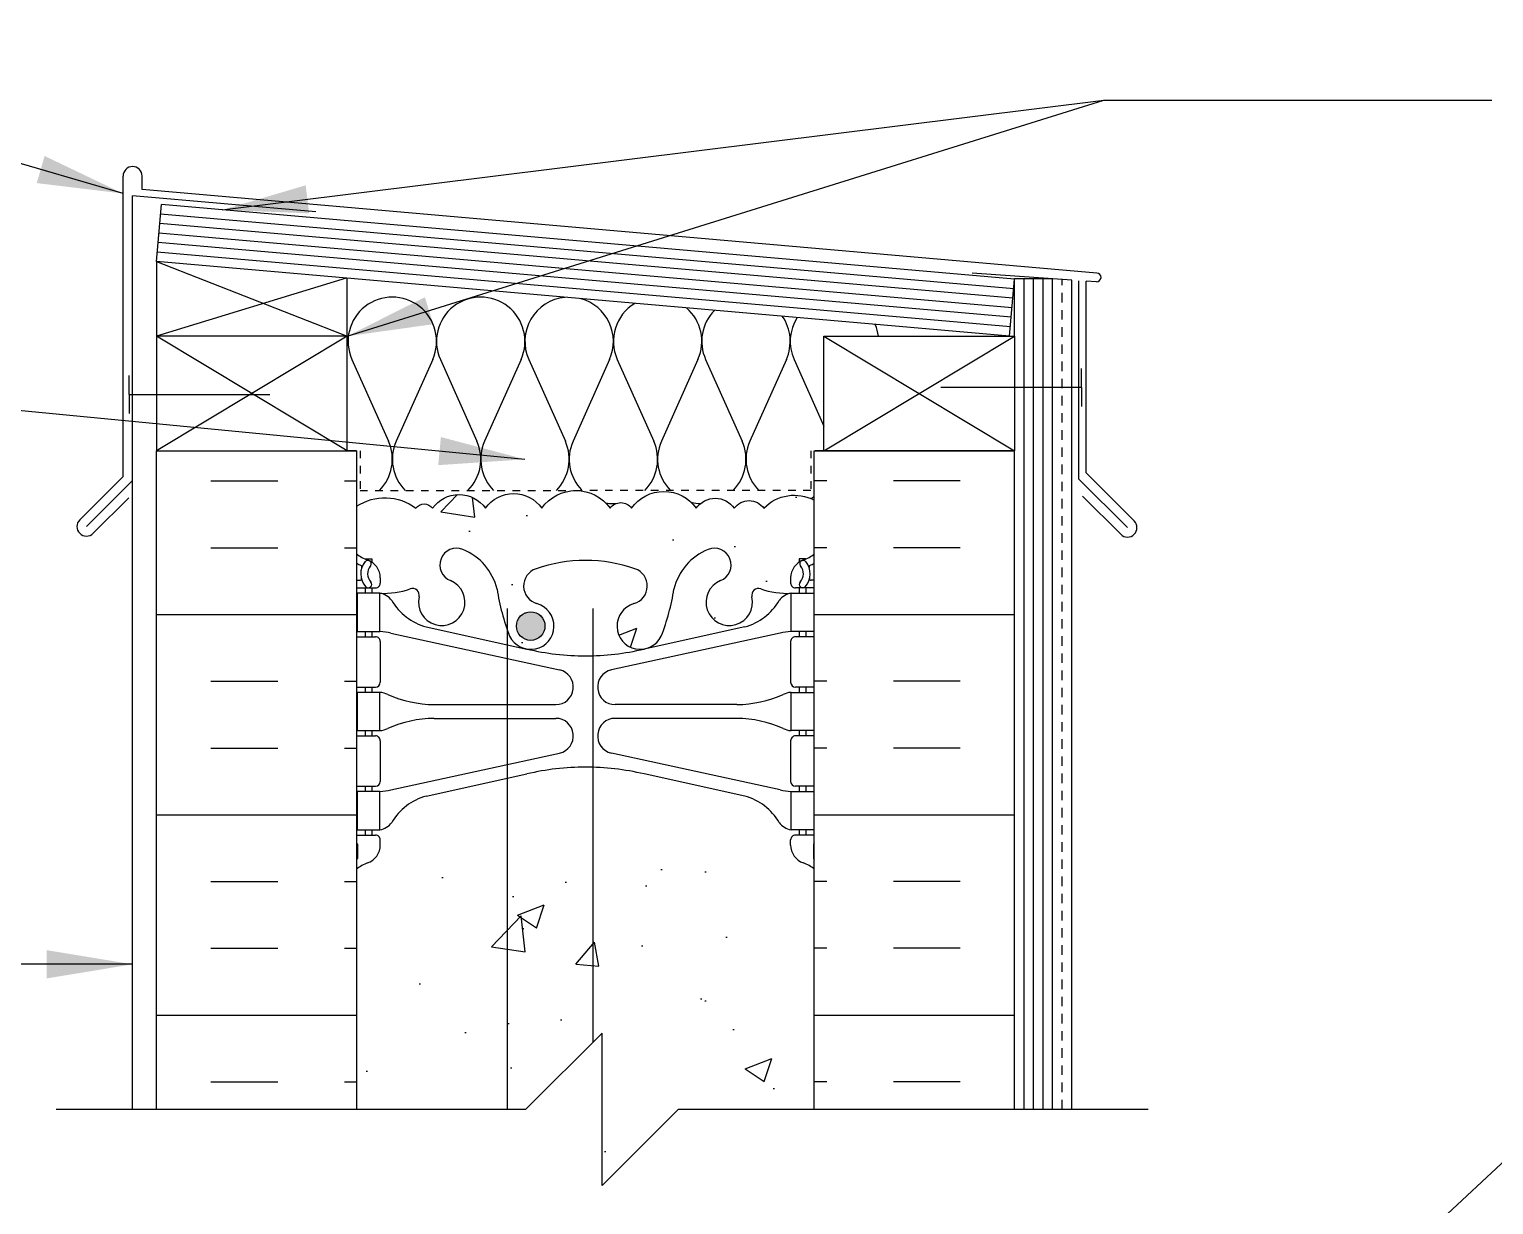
# Model space of a CAD drawing. Header units: inches. Extents: x 99.9 to 155, y 149 to 223.8.
# Drawn here: x 116.18 to 135.38, y 208.07 to 223.48 of the extents above; entities that cross this region are included whole.
import ezdxf

# ---------------------------------------------------------------- set-up
doc = ezdxf.new("R2010")
doc.units = ezdxf.units.IN
doc.header["$LTSCALE"] = 0.5
doc.header["$MEASUREMENT"] = 0
doc.linetypes.add('DASHED2', pattern=[0.375, 0.25, -0.125])
for name, color, linetype in [('HATCH', 12, 'Continuous'), ('line25', 2, 'Continuous'), ('LINE3', 3, 'Continuous'), ('LINE50', 5, 'Continuous'), ('LINE9', 9, 'Continuous'), ('TEXT', 4, 'Continuous'), ('Web_Edge', 9, 'Continuous')]:
    doc.layers.add(name, color=color, linetype=linetype)
doc.styles.add('DIM', font='romans.shx', dxfattribs={"width": 0.7})
doc.dimstyles.new('ext_12', dxfattribs={"dimscale": 12, "dimtxt": 0.075, "dimasz": 0.09375, "dimexe": 0.09375, "dimexo": 0.0625, "dimgap": 0.0625, "dimtad": 1, "dimdec": 1, "dimzin": 2, "dimdsep": 46, "dimlunit": 4, "dimtxsty": 'DIM', "dimcen": 0.09, "dimdle": 0.09375, "dimclrt": 4, "dimadec": 0, "dimazin": 0, "dimtfac": 1, "dimtdec": 1, "dimtmove": 2, "dimatfit": 3, "dimfxl": 1, "dimfrac": 2, "dimtolj": 1, "dimtzin": 0, "dimarcsym": 0})

msp = doc.modelspace()

# ---------------------------------------------------------------- hatches: boundary and pattern name
at = {"layer": 'HATCH'}
h = msp.add_hatch(dxfattribs=at)
h.set_pattern_fill('INSUL', color=256, scale=7, style=0)
h.set_pattern_definition([(0, (-2805.689858539806, -196.3170018193995), (0, 2.625), []), (0, (-2805.689858539806, -195.4420018193995), (0, 2.625), [0.875, -0.875]), (0, (-2805.689858539806, -194.5670018193995), (0, 2.625), [0.875, -0.875])])
h.paths.add_polyline_path([(117.8467231716788, 209.3245635818072), (120.4717231716788, 209.3245635818072), (120.4717231716788, 217.9566149203023), (117.8467231716788, 217.9566149203023)])
h = msp.add_hatch(dxfattribs=at)
h.set_pattern_fill('INSUL', color=256, scale=7, style=0)
h.set_pattern_definition([(180, (3052.633304883163, -196.3170018193995), (0, 2.625), []), (180, (3052.633304883163, -195.4420018193995), (0, 2.625), [0.875, -0.875]), (180, (3052.633304883163, -194.5670018193995), (0, 2.625), [0.875, -0.875])])
h.paths.add_polyline_path([(126.4717231716788, 209.3245635818072), (129.0967231716788, 209.3245635818072), (129.0967231716788, 217.9566149203023), (126.4717231716788, 217.9566149203023)])
h = msp.add_hatch(dxfattribs=at)
h.set_pattern_fill('AR-CONC', color=256, scale=0.5)
h.set_pattern_definition([(49.99999999999999, (0, 0), (3.586300913003767, -0.3137606749129755), [0.375, -4.125]), (355, (0, 0), (-0.693756668065, 3.760960668500059), [0.3, -3.3]), (100.45144446, (0.298858405, -0.02614672), (2.89254423363556, 3.447199954843147), [0.3187009599999999, -3.505710559999999]), (46.18420000000001, (0, 1), (5.336206653357862, -0.8275964039653827), [0.5625, -6.1875]), (96.63563549, (0.444683725, 0.931033465), (4.673309728371142, 4.870593003872752), [0.47805171, -5.258568799999999]), (351.1841639899999, (0, 1), (4.673309725273866, 4.870593001349951), [0.45, -4.950000005]), (21, (0.5, 0.75), (2.984535260592308, -2.013094453326694), [0.375, -4.125]), (326.0000000000001, (0.5, 0.75), (1.216576659607909, 3.625750225234265), [0.3, -3.3]), (71.45144474, (0.74871127, 0.58224213), (4.201111883649856, 1.612655764031769), [0.31870095, -3.50571056]), (37.50000000000001, (0, 0), (0.06079927658645334, 1.664469269156557), [0, -3.26, 0, -3.35, 0, -3.3125]), (7.499999999999999, (0, 0), (1.315347687210743, 1.972058559411801), [0, -1.91, 0, -3.185, 0, -1.2625]), (327.5, (-1.115, 0), (2.669112180862045, -0.1127743586718988), [0, -1.25, 0, -3.9, 0, -5.175]), (317.5, (-1.615, 0), (2.915930846711931, 0.5005249116615886), [0, -1.625, 0, -2.59, 0, -3.675])])
h.paths.add_polyline_path([(126.4717231716788, 217.3078818037559, 0.3367490559625291), (125.8097962481821, 217.2024651329437, 0.5205670500000011), (125.4228544133992, 217.2024651329437, 0.5205670499999991), (124.9230546457693, 217.2024651329437, 0.5205670499999999), (124.0766194798298, 217.2024651329437, 0.5205670499999999), (123.7944744245166, 217.2024651329437, 0.5205670499999999), (122.899671445531, 217.2024651329437, 0.5205670499999998), (122.1601241780908, 217.2024651329437, 0.5205670500000003), (121.4671781309848, 217.2024651329437, 0.5205670500000074), (121.24669530796, 217.2024651329437, 0.3215846627122739), (120.4717231716788, 217.2278818037559), (120.4717231716788, 216.6034937247424, 0.06439757034050582), (120.5817267917926, 216.5375341994788), (120.6717267917932, 216.5375341994856), (120.6717267917959, 216.4958081395615, -0.2490694201798123), (120.7817267918119, 216.288684987792), (120.7817267918156, 216.221184987782, -0.4142135623889474), (120.7192267918156, 216.1586849877786), (120.6717267918177, 216.1586849877786), (120.6717267918223, 216.0886849877786), (120.7767267918072, 216.0886849877786, 0.1004604156420939), (121.1704252618743, 216.145847743626, -0.6014354320959701), (121.2899287320994, 216.0409644012025, 2.182094824738499), (121.7000088859644, 216.2538738326515, -1), (121.8634374573933, 216.6623969067132, -0.2443795113559606), (122.3118453302001, 216.1416400022621, 0.05315652255484234), (122.4776847844172, 215.5275583703475, 1.553131786923125), (122.835914883742, 215.9518630619939, -0.7355925422348512), (122.8231300133071, 216.4099096391339, -0.08275514747013551), (123.4717231716788, 216.5179987229136, -0.08275514747013579), (124.1203163300505, 216.4099096391339, -0.73559254223054), (124.1075314596154, 215.9518630619947, 1.553131786917844), (124.4657615589405, 215.5275583703475, 0.05315652255484171), (124.6316010131575, 216.1416400022621, -0.2443795113559912), (125.0800088859645, 216.6623969067132, -1), (125.2434374573933, 216.2538738326516, 2.182094824737346), (125.6535176112585, 216.0409644012025, -0.6014354320961092), (125.7730210814837, 216.1458477436259, 0.1004604156419919), (126.1667195515504, 216.0886849877786), (126.2717195515354, 216.0886849877786), (126.2717195515399, 216.1586849877786), (126.2242195515421, 216.1586849877786, -0.4142135623889495), (126.1617195515421, 216.221184987782), (126.1617195515457, 216.288684987792, -0.2490694201798241), (126.2717195515618, 216.4958081395615), (126.2717195515645, 216.5375341994856), (126.361719551565, 216.5375341994788, 0.06439757034050574), (126.4717231716788, 216.6034937247424)])
h.paths.add_polyline_path([(126.3283862182095, 212.5529827273844, -0.3178372451770416), (126.1617195515462, 212.7886849877653), (126.1617195515425, 212.8561849877754, -0.4142135623888824), (126.2242195515425, 212.9186849877787), (126.271719551328, 212.9186849877787), (126.2717195513326, 212.9886849877788), (126.1667195515509, 212.9886849877788, -0.1889729320646726), (126.0108504758625, 213.0835294761681, 0.1963228336439114), (125.5617195515019, 213.4297891962964), (124.2398639826706, 213.7202847625512, 0.05779469062711347), (123.4717231716784, 213.809371252644, 0.05779469062704933), (122.703582360687, 213.7202847625512), (121.3817267918558, 213.4297891962964, 0.1963228336438579), (120.9325958674953, 213.0835294761683, -0.1889729320648318), (120.7767267918067, 212.9886849877788), (120.6717267920251, 212.9886849877788), (120.6717267920296, 212.9186849877787), (120.7192267918151, 212.9186849877787, -0.4142135623888824), (120.7817267918151, 212.8561849877754), (120.7817267918115, 212.7886849877653, -0.3178372451770264), (120.6150601251481, 212.5529827273844, 0.08241458984435795), (120.4717231716788, 212.4738762508153), (120.4717231716788, 209.3245635818072), (122.6904731716788, 209.3245635818072), (123.6904731716788, 210.3245635818072), (123.6904731716788, 208.3245635818072), (124.6904731716788, 209.3245635818072), (126.4717231716788, 209.3245635818072), (126.4717231716788, 212.4738762508153, 0.08241458984435121)])
h.paths.add_polyline_path([(126.4717231716788, 206.8245635818072), (124.6904731716788, 206.8245635818072), (123.6904731716788, 205.8245635818072), (123.6904731716788, 207.8245635818072), (122.6904731716788, 206.8245635818072), (120.4717231716788, 206.8245635818072), (120.4717231716788, 204.0431995743041, 0.08241458984434319), (120.6150601251481, 203.964093097735, -0.3178372451770587), (120.7817267918115, 203.7283908373541), (120.7817267918151, 203.660890837344, -0.4142135623888782), (120.7192267918151, 203.5983908373406), (120.6717267920296, 203.5983908373406), (120.6717267920251, 203.5283908373406), (120.7767267918068, 203.5283908373406, -0.1889729320642452), (120.932595867495, 203.4335463489516, 0.1963228336441006), (121.3817267918559, 203.087286628823), (122.703582360687, 202.7967910625682, 0.05779469062711361), (123.4717231716793, 202.7077045724754, 0.05779469062704541), (124.2398639826706, 202.7967910625682), (125.5617195515018, 203.087286628823, 0.1963228336438587), (126.0108504758623, 203.433546348951, -0.188972932064952), (126.1667195515509, 203.5283908373406), (126.2717195513326, 203.5283908373406), (126.271719551328, 203.5983908373406), (126.2242195515425, 203.5983908373406, -0.4142135623888782), (126.1617195515425, 203.660890837344), (126.1617195515462, 203.7283908373541, -0.3178372451770434), (126.3283862182095, 203.9640930977349, 0.08241458984435017), (126.4717231716788, 204.0431995743041)])
at = {"layer": 'LINE3'}
h = msp.add_hatch(color=256, dxfattribs=at)
h.paths.add_polyline_path([(122.9376002024128, 215.6925122433121, 0.8313954898624936), (122.56890353079, 215.6925122433122)])
h.paths.add_polyline_path([(122.9407518666014, 215.6582786182694, 0.04593457776007547), (122.9376002024128, 215.6925122433122), (122.56890353079, 215.6925122433122, 0.04593457776007547), (122.5657518666014, 215.6582786182694, 1)])

# ---------------------------------------------------------------- linework, layer by layer
at = {"layer": 'HATCH'}
for p, q in [((117.4092231716788, 217.6191568145919), (117.4092231716787, 221.5558987231885)), ((117.6592231716787, 221.3802066068022), (117.6592231716787, 221.5558987231885)), ((130.1779474896215, 220.2849601471762), (117.6592231716787, 221.3802066068022)), ((117.5342231716788, 217.5673801192953), (117.5342231716787, 221.2970345799733)), ((119.9384139898098, 221.0866951384338), (117.5342231716787, 221.2970345799733)), ((129.0854569079893, 220.0792366066098), (117.9011955108961, 221.0577326887658)), ((129.0636679723026, 219.8301879320868), (117.8794065752092, 220.8086840142429)), ((129.0745624401459, 219.9547122693483), (117.8903010430527, 220.9332083515044)), ((129.0527735044591, 219.7056635948253), (117.8685121073657, 220.6841596769814)), ((117.8467231716788, 220.4351110024584), (120.3467231716788, 219.4566149203023)), ((129.0418790366157, 219.5811392575638), (117.8576176395223, 220.55963533972)), ((120.336198553549, 220.2173101284179), (117.8467231716788, 219.4566149203023)), ((129.8467231716789, 220.1905118677986), (128.5397945459437, 220.2819901906804)), ((129.2217231716771, 209.3245635818072), (129.2217231716771, 220.2080105898176)), ((129.3467231716789, 209.3245635818072), (129.3467231716789, 220.2080105898176)), ((129.4717231716789, 209.3245635818072), (129.4717231716789, 220.2080105898176)), ((129.8467231716789, 209.3245635818072), (129.8467231716789, 220.1905118677985)), ((129.9404731716789, 217.5855678130257), (129.9404731716789, 220.1831706922622)), ((130.0342231716789, 217.6685945083224), (130.0342231716789, 220.1795001044941)), ((130.1712811515762, 220.1714507709814), (130.0342231716789, 220.1795001044941)), ((120.3467231716788, 217.9566149203023), (117.8467231716788, 219.4566149203023)), ((120.3467231716788, 219.4566149203023), (117.8467231716788, 217.9566149203023)), ((126.5967231716771, 217.9566149203023), (129.0967231716771, 219.4566149203023)), ((126.5967231716771, 219.4566149203023), (129.0967231716771, 217.9566149203023)), ((120.4097092172836, 219.1530953816233), (120.8890910185877, 218.0798853186265)), ((121.4686426749329, 219.1534256845813), (120.9897691600641, 218.0795550156685)), ((121.5688573236795, 219.1530953816233), (122.0482391249836, 218.0798853186265)), ((122.6277907813288, 219.1534256845813), (122.14891726646, 218.0795550156685)), ((122.7282371764402, 219.1530953816233), (123.2076189777444, 218.0798853186265)), ((123.7871706340895, 219.1534256845813), (123.3082971192208, 218.0795550156685)), ((123.8873852828361, 219.1530953816233), (124.3667670841403, 218.0798853186265)), ((124.9463187404854, 219.1534256845813), (124.4674452256166, 218.0795550156685)), ((125.046533389232, 219.1530953816232), (125.5259151905362, 218.0798853186264)), ((126.1054668468813, 219.1534256845812), (125.6265933320125, 218.0795550156685)), ((126.2061449883577, 219.1530953816232), (126.5967231716771, 218.2786933171621)), ((117.4092231716788, 217.6191568145919), (116.8405139327377, 217.0504475756508)), ((117.5342231716788, 217.5673801192953), (116.928902280386, 216.9620592280025)), ((129.9404731716789, 217.5855678130257), (130.5770440629717, 216.948996921733)), ((130.0342231716789, 217.6685945083224), (130.66543241062, 217.0373852693812)), ((117.4842764570528, 217.3406567093727), (117.0172906280342, 216.8736708803542)), ((129.9900289978547, 217.3592352915533), (130.4886557153234, 216.8606085740846))]:
    msp.add_line(p, q, dxfattribs=at)
at = {"layer": 'HATCH', "color": 6, "linetype": 'DASHED2', "ltscale": 0.5}
for points in [[(119.159223171678, 217.9566149203023), (120.5157475654704, 217.9566149203023), (120.5157475654704, 217.4356910587361), (123.4717231716772, 217.4356910587361)], [(127.7842231716763, 217.9566149203023), (126.4276987778839, 217.9566149203023), (126.4276987778839, 217.4356910587361), (123.4717231716772, 217.4356910587361)]]:
    msp.add_lwpolyline(points, dxfattribs=at)
at = {"layer": 'HATCH'}
msp.add_lwpolyline([(120.4717231716788, 217.2278818037559, -0.3215846627122748), (121.24669530796, 217.2024651329437, -0.52056705), (121.4671781309848, 217.2024651329437, -0.52056705), (122.1601241780908, 217.2024651329437, -0.52056705), (122.899671445531, 217.2024651329437, -0.52056705), (123.7944744245166, 217.2024651329437, -0.52056705), (124.0766194798298, 217.2024651329437, -0.52056705), (124.9230546457693, 217.2024651329437, -0.52056705), (125.4228544133992, 217.2024651329437, -0.52056705), (125.8097962481821, 217.2024651329437, -0.3367490559625291), (126.4717231716788, 217.3078818037559)], format="xyb", dxfattribs=at)
for centre, radius, start, end in [((117.5342231716787, 221.5558987231885), 0.1249999999999716, 0, 180), ((130.1746143205989, 220.2282054590788), 0.05682922419635365, 266.6389137419629, 86.63891374196287), ((120.9391022379785, 219.3895648190696), 0.579805799562834, 335.9663685633582, 204.0693748815328), ((122.0982503443744, 219.3895648190696), 0.579805799562834, 335.9663685633582, 204.0693748815328), ((123.2576301971352, 219.3895648190696), 0.579805799562834, 95.5653871902754, 204.0693748815328), ((123.2576301971352, 219.3895648190696), 0.579805799562834, 335.9663685633582, 74.43461280972654), ((124.4167783035311, 219.3895648190696), 0.579805799562834, 121.0207099667067, 204.0693748815328), ((124.4167783035311, 219.3895648190696), 0.579805799562834, 335.9663685633582, 48.97929003329673), ((125.575926409927, 219.3895648190695), 0.579805799562834, 135.6124440447426, 204.0693748815328), ((125.575926409927, 219.3895648190695), 0.579805799562834, 335.9663685633582, 34.38755595525605), ((126.7355380090526, 219.3895648190695), 0.579805799562834, 147.5966829257698, 204.0693748815328), ((126.7355380090526, 219.3895648190695), 0.579805799562834, 6.640675793856475, 22.40331707423137), ((120.3596979978928, 217.8434158811802), 0.579805799562834, 315.3149440440321, 24.06937488153285), ((121.5193095970184, 217.8434158811802), 0.579805799562834, 155.9663685633581, 224.6850559559678), ((121.5188461042887, 217.8434158811802), 0.579805799562834, 315.3149440440321, 24.06937488153285), ((122.6784577034143, 217.8434158811802), 0.579805799562834, 155.9663685633581, 224.6850559559632), ((122.6782259570494, 217.8434158811802), 0.579805799562834, 315.3149440440367, 24.06937488153285), ((123.8378375561751, 217.8434158811802), 0.579805799562834, 155.9663685633581, 224.6850559559632), ((123.8373740634453, 217.8434158811802), 0.579805799562834, 315.3149440440367, 24.06937488153285), ((124.996985662571, 217.8434158811802), 0.579805799562834, 155.9663685633581, 224.6850559559632), ((124.9965221698412, 217.8434158811802), 0.579805799562834, 315.3149440440413, 24.06937488153285), ((126.1561337689669, 217.8434158811802), 0.579805799562834, 155.9663685633581, 224.6850559559586), ((126.1561337689669, 217.8434158811802), 0.579805799562834, 297.6798169019324, 302.9769713383408), ((121.5188461042887, 217.8434158811802), 0.579805799562834, 270, 270.0458207610779), ((121.5193095970184, 217.8434158811802), 0.579805799562834, 269.9770990752625, 270), ((123.8378375561751, 217.8434158811802), 0.579805799562834, 259.8878099778217, 270), ((123.8373740634453, 217.8434158811802), 0.579805799562834, 270, 273.6964939329314), ((124.996985662571, 217.8434158811802), 0.579805799562834, 255.8368403126675, 268.330232896422), ((116.928902280386, 216.9620592280025), 0.1249999999999809, 135.0000000000002, 314.999999999991), ((130.5770440629717, 216.948996921733), 0.1249999999999608, 225.0000000000044, 44.99999999999977)]:
    msp.add_arc(centre, radius, start, end, dxfattribs=at)
at = {"layer": 'line25'}
for p, q in [((117.8467231716788, 220.4351110024585), (117.9120899787396, 221.1822570260273)), ((129.0963513758328, 220.2037609438712), (117.9120899787396, 221.1822570260273)), ((117.8467231716788, 220.4351110024584), (117.8467231716788, 217.9566149203023)), ((129.0309845687722, 219.4566149203024), (117.8467231716788, 220.4351110024585)), ((120.3467231716788, 217.9566149203023), (120.3467231716789, 220.2163893436436)), ((129.0309845687722, 219.4566149203023), (129.0963513758329, 220.2037609438712)), ((129.0967231716771, 219.4566149203023), (129.0967231716771, 220.2080105898175)), ((129.5967231716788, 220.2080105898176), (129.0967231716767, 220.2080105898176)), ((129.5967231716788, 209.3245635818072), (129.5967231716788, 220.2080105898175)), ((120.3467231716788, 219.4566149203023), (117.8467231716788, 219.4566149203023)), ((117.8467231716788, 217.9566149203023), (120.3467231716788, 217.9566149203023)), ((120.4717231716788, 217.9566149203023), (120.3467231716788, 217.9566149203023)), ((120.4717231716788, 217.9566149203023), (120.4717231716788, 209.3245635818072)), ((126.4717231716788, 209.3245635818072), (126.4717231716788, 217.9566149203023)), ((126.4717231716771, 217.9566149203023), (126.5967231716771, 217.9566149203023))]:
    msp.add_line(p, q, dxfattribs=at)
msp.add_lwpolyline([(129.0967231716771, 219.4566149203023), (129.0967231716771, 217.9566149203023), (126.5967231716771, 217.9566149203023), (126.5967231716771, 219.4566149203023)], close=True, dxfattribs=at)
at = {"layer": 'LINE3'}
for p, q in [((122.4485808306169, 209.3245635818072), (122.4485808306169, 215.8875724852803)), ((123.5716073980689, 210.2056978081973), (123.5716073980689, 215.8875724852803))]:
    msp.add_line(p, q, dxfattribs=at)
msp.add_circle((122.7532518666014, 215.6582786182694), 0.1875, dxfattribs=at)
at = {"layer": 'LINE50', "color": 9, "linetype": 'DASHED2'}
msp.add_line((129.7217231716788, 209.3245635818072), (129.7217231716789, 220.1992612288081), dxfattribs=at)
at = {"layer": 'LINE50'}
for p, q in [((117.8467231716788, 209.3245635818072), (117.8467231716788, 217.9566149203023)), ((117.8467231716788, 217.9566149203023), (120.4717231716788, 217.9566149203023)), ((126.4717231716788, 217.9566149203023), (129.0967231716788, 217.9566149203023)), ((129.0967231716788, 209.3245635818072), (129.0967231716788, 217.9566149203023))]:
    msp.add_line(p, q, dxfattribs=at)
at = {"layer": 'LINE9'}
for p, q in [((117.4894384624524, 218.6923801192953), (117.4894384624524, 218.9423801192953)), ((129.9748099316005, 218.7860348456375), (129.9748099316005, 219.0360348456375)), ((117.4894384624524, 218.6923801192953), (119.3353370716706, 218.6923801192953)), ((117.4894384624524, 218.6923801192953), (117.4894384624524, 218.4423801192953)), ((129.9748099316005, 218.7860348456375), (128.1289113223823, 218.7860348456375)), ((129.9748099316005, 218.7860348456375), (129.9748099316005, 218.5360348456375)), ((117.5342231716788, 209.3245635818072), (117.5342231716788, 217.5673801192953)), ((122.6904731716788, 209.3245635818072), (123.6904731716788, 210.3245635818072)), ((123.6904731716788, 208.3245635818072), (123.6904731716788, 210.3245635818072)), ((116.5342231716788, 209.3245635818072), (122.6904731716788, 209.3245635818072)), ((124.6904731716788, 209.3245635818072), (123.6904731716788, 208.3245635818072)), ((124.6904731716788, 209.3245635818072), (130.8467231716789, 209.3245635818072))]:
    msp.add_line(p, q, dxfattribs=at)
at = {"layer": 'Web_Edge'}
for p, q in [((120.5817267917926, 216.5375341994788), (120.6717267917932, 216.5375341994856)), ((120.6717267917932, 216.5375341994856), (120.6717267917959, 216.4958081395615)), ((126.3617195515651, 216.5375341994788), (126.2717195515645, 216.5375341994856)), ((126.2717195515645, 216.5375341994856), (126.2717195515618, 216.4958081395615)), ((120.4717231716788, 216.2586849877786), (120.5136023282014, 216.2586849877787)), ((120.7817267918119, 216.2886849877976), (120.7817267918156, 216.2211849877814)), ((126.1617195515457, 216.2886849877976), (126.1617195515421, 216.2211849877814)), ((126.4717231716788, 216.2586849877786), (126.4298440151563, 216.2586849877787)), ((120.4717231716788, 216.1586849877786), (120.7192267918156, 216.1586849877786)), ((120.5817267917926, 216.1586849877785), (120.5817267917926, 216.0886849877786)), ((120.6717267918177, 216.1586849877785), (120.6717267918223, 216.0886849877786)), ((126.4717231716788, 216.1586849877786), (126.2242195515421, 216.1586849877786)), ((126.2717195515399, 216.1586849877785), (126.2717195515354, 216.0886849877786)), ((126.3617195515651, 216.1586849877785), (126.3617195515651, 216.0886849877786)), ((121.3817267918569, 215.6475807792608), (122.7035823606877, 215.3570852130061)), ((125.5617195515008, 215.6475807792608), (124.2398639826699, 215.3570852130061)), ((120.4717231716788, 215.5186849877786), (120.7192267918156, 215.5186849877787)), ((120.5817267917926, 215.5886849877786), (120.5817267917926, 215.5186849877786)), ((120.6717267918559, 215.5886849877786), (120.6717267918605, 215.5186849877787)), ((120.7817267918156, 215.4561849877787), (120.7817267918156, 214.9211849877787)), ((120.9207266679766, 215.5648823142542), (123.1319619146345, 215.0833243592355)), ((126.022719675381, 215.5648823142542), (123.8114844287231, 215.0833243592355)), ((126.1617195515421, 215.4561849877787), (126.1617195515421, 214.9211849877787)), ((126.4717231716788, 215.5186849877786), (126.2242195515421, 215.5186849877787)), ((126.2717195515017, 215.5886849877786), (126.2717195514972, 215.5186849877787)), ((126.3617195515651, 215.5886849877786), (126.3617195515651, 215.5186849877786)), ((120.4717231716788, 214.8586849877786), (120.7192267918156, 214.8586849877787)), ((120.5817267917921, 214.8586849877787), (120.5817267917921, 214.7886849877787)), ((120.6717267919032, 214.8586849877787), (120.6717267919078, 214.7886849877787)), ((126.4717231716788, 214.8586849877786), (126.2242195515421, 214.8586849877787)), ((126.2717195514545, 214.8586849877787), (126.2717195514499, 214.7886849877787)), ((126.3617195515656, 214.8586849877787), (126.3617195515656, 214.7886849877787)), ((121.4864527518928, 214.6286849877787), (123.0825943869311, 214.6286849877788)), ((125.4569935914649, 214.6286849877787), (123.8608519564266, 214.6286849877788)), ((120.5817267917921, 214.2886849877787), (120.5817267917921, 214.2186849877786)), ((120.67172679194, 214.2886849877787), (120.6717267919446, 214.2186849877787)), ((121.4864527518928, 214.4486849877788), (123.0825943869311, 214.4486849877788)), ((125.4569935914649, 214.4486849877788), (123.8608519564266, 214.4486849877788)), ((126.2717195514176, 214.2886849877787), (126.2717195514131, 214.2186849877787)), ((126.3617195515656, 214.2886849877787), (126.3617195515656, 214.2186849877786)), ((120.4717231716788, 214.2186849877786), (120.7192267918156, 214.2186849877787)), ((120.781726791816, 214.1561849877787), (120.781726791816, 213.6211849877787)), ((126.1617195515416, 214.1561849877787), (126.1617195515416, 213.6211849877787)), ((126.4717231716788, 214.2186849877786), (126.2242195515421, 214.2186849877787)), ((120.9207266679766, 213.5124876613033), (123.1319619146345, 213.994045616322)), ((126.022719675381, 213.5124876613033), (123.8114844287231, 213.994045616322)), ((121.3817267918569, 213.4297891962966), (122.7035823606877, 213.7202847625514)), ((125.5617195515008, 213.4297891962966), (124.2398639826699, 213.7202847625514)), ((120.4717231716788, 213.5586849877786), (120.719226791816, 213.5586849877787)), ((120.5817267917921, 213.5586849877786), (120.5817267917921, 213.4886849877788)), ((120.6717267919873, 213.5586849877787), (120.6717267919919, 213.4886849877788)), ((126.4717231716788, 213.5586849877786), (126.2242195515416, 213.5586849877787)), ((126.2717195513703, 213.5586849877787), (126.2717195513658, 213.4886849877788)), ((126.3617195515656, 213.5586849877786), (126.3617195515656, 213.4886849877788)), ((120.5817267917921, 212.9886849877788), (120.5817267917921, 212.9186849877787)), ((120.6717267920251, 212.9886849877788), (120.6717267920296, 212.9186849877788)), ((126.2717195513326, 212.9886849877788), (126.271719551328, 212.9186849877788)), ((126.3617195515656, 212.9886849877788), (126.3617195515656, 212.9186849877787)), ((120.4717231716788, 212.9186849877787), (120.7192267918151, 212.9186849877787)), ((120.4817267920773, 212.7986849877801), (120.4817267920923, 212.6126149294036)), ((120.7817267918115, 212.7886849877597), (120.7817267918151, 212.8561849877759)), ((126.1617195515462, 212.7886849877597), (126.1617195515425, 212.8561849877759)), ((126.4717231716788, 212.9186849877787), (126.2242195515425, 212.9186849877787)), ((126.4617195512803, 212.7986849877801), (126.4617195512653, 212.6126149294036))]:
    msp.add_line(p, q, dxfattribs=at)
for points in [[(120.4767267918076, 215.5886849877786), (120.7767267918077, 215.5886849877786), (120.7767267918077, 216.0886849877786), (120.4767267918076, 216.0886849877786)], [(126.4667195515501, 215.5886849877786), (126.1667195515499, 215.5886849877786), (126.1667195515499, 216.0886849877786), (126.4667195515501, 216.0886849877786)], [(120.4767267918926, 214.2886849877787), (120.7767267918928, 214.2886849877787), (120.7767267918928, 214.7886849877787), (120.4767267918926, 214.7886849877787)], [(126.4667195514651, 214.2886849877787), (126.1667195514649, 214.2886849877787), (126.1667195514649, 214.7886849877787), (126.4667195514651, 214.7886849877787)], [(120.4767267919772, 212.9886849877788), (120.7767267919774, 212.9886849877788), (120.7767267919774, 213.4886849877788), (120.4767267919772, 213.4886849877788)], [(126.4667195513805, 212.9886849877788), (126.1667195513803, 212.9886849877788), (126.1667195513803, 213.4886849877788), (126.4667195513805, 213.4886849877788)]]:
    msp.add_lwpolyline(points, close=True, dxfattribs=at)
for centre, radius, start, end in [((120.7817267918219, 216.9957917689615), 0.5, 231.6833368003616, 250.5287793646986), ((121.7817231716788, 216.4581353696824), 0.22, 68.19625201055985, 248.1962520105581), ((121.5867231716786, 215.9706930654043), 0.745, 13.26522148387399, 68.19625201061247), ((125.3567231716791, 215.9706930654043), 0.745, 111.8037479893875, 166.734778516126), ((125.1617231716789, 216.4581353696824), 0.22, 291.8037479894419, 111.8037479894402), ((126.1617195515357, 216.9957917689615), 0.5, 289.4712206353013, 308.3166631996384), ((120.7817267918219, 216.9957917689615), 0.6, 238.8906737236135, 245.0747707145237), ((120.775434200267, 216.3432443941117), 0.25, 140.1145119962552, 222.460867842795), ((120.5204369833557, 216.433539480401), 0.02, 340.7916022097032, 65.07477071475535), ((120.6176678292125, 216.4741410874506), 0.04500919725234097, 319.1878992333822, 141.4480006768618), ((120.5317267918119, 216.2886849877786), 0.25, 4.360973023723161e-09, 70.52877936469864), ((120.775434200267, 216.3432443941117), 0.16, 140.0000771989633, 222.4608678427607), ((122.9009611923118, 216.1828803291873), 0.2400000000001666, 108.9229639064373, 254.2746540496554), ((123.4717231716788, 214.5179987229136), 2, 90, 108.9229639063547), ((123.4717231716788, 214.5179987229136), 2, 71.07703609364535, 90), ((124.0424851510459, 216.1828803291873), 0.2400000000001666, 285.7253459503446, 71.07703609356267), ((126.4117195515457, 216.2886849877786), 0.25, 109.4712206353014, 179.999999995639), ((126.3257785141452, 216.4741410874506), 0.04500919725234097, 38.55199932313818, 220.8121007666178), ((126.1680121430907, 216.3432443941117), 0.16, 317.5391321572393, 39.9999228010367), ((126.1680121430907, 216.3432443941117), 0.25, 317.539132157205, 39.88548800374483), ((126.423009360002, 216.433539480401), 0.02, 114.9252292852447, 199.2083977902968), ((126.1617195515357, 216.9957917689615), 0.6, 294.9252292854763, 301.1093262763848), ((120.5136023282014, 216.2786849877786), 0.02, 270, 14.15406579579655), ((120.624197790796, 216.2048516614617), 0.04500000000006049, 222.4608678430118, 42.46086784271776), ((120.7192267918156, 216.2211849877786), 0.0625, 270, 2.605510395054913e-09), ((121.5867231716786, 215.9706930654043), 0.305, 166.6795056680897, 68.19625201061247), ((125.3567231716791, 215.9706930654043), 0.305, 111.8037479893875, 13.3204943319103), ((126.2242195515421, 216.2211849877786), 0.0625, 179.9999999973945, 270), ((126.3192485525617, 216.2048516614617), 0.04500000000006049, 137.5391321572822, 317.5391321569881), ((126.4298440151563, 216.2786849877786), 0.02, 165.8459342042034, 270), ((120.8327597359555, 217.0871139082181), 1, 266.7878664379244, 289.9067031613375), ((120.7336684475365, 215.8424209445472), 0.25, 37.27766183479599, 80.08230222117979), ((121.5810982006603, 216.3705960220819), 0.75, 210.1549804662905, 254.5838091142803), ((121.2023500450102, 216.0617002052085), 0.09, 346.6795056681078, 108.8651388026257), ((125.2746866721297, 216.6123534847042), 3, 189.0272674072227, 201.1983899770564), ((121.6687596712279, 216.6123534847042), 3, 338.8016100229436, 350.9727325927773), ((125.3623481426973, 216.3705960220819), 0.75, 285.4161908857196, 329.8450195337095), ((125.7410962983474, 216.0617002052085), 0.09, 71.13486119737426, 193.3204943318921), ((126.1106866074022, 217.0871139082181), 1, 250.0932968386607, 273.2121335620756), ((126.2097778958212, 215.8424209445472), 0.25, 99.91769777882021, 142.722338165204), ((122.7532518666014, 215.6582786182694), 0.3050000000005331, 205.3781731784836, 74.27465404970953), ((124.1901944767562, 215.6582786182694), 0.3050000000005331, 105.7253459502905, 334.6218268215164), ((120.7192267918156, 215.4561849877787), 0.0625, 0, 90.00000000002606), ((120.6860780308527, 214.5928020618594), 1, 76.4290879529645, 84.79906907891692), ((126.2573683125049, 214.5928020618594), 1, 95.2009309210831, 103.5709120470355), ((126.2242195515421, 215.4561849877787), 0.0625, 89.99999999997395, 180), ((123.4717231716793, 218.6241569215715), 3.356158198657953, 256.7691508398023, 270), ((123.4717231716784, 218.6241569215715), 3.356158198657953, 270, 283.2308491601977), ((123.0825943869311, 214.8586849877788), 0.23, 270, 77.60550865698417), ((123.8608519564266, 214.8586849877788), 0.23, 102.3944913430158, 270), ((120.7192267918156, 214.9211849877787), 0.0625, 270.000000000026, 0), ((126.2242195515421, 214.9211849877787), 0.0625, 180, 269.9999999999739), ((120.7726040368059, 214.5700013283893), 0.218722518258797, 60.49374658855741, 88.91995365505842), ((121.5166025127103, 216.2284008975335), 1.6, 246.5673388929692, 268.9202773152411), ((125.4268438306474, 216.2284008975335), 1.6, 271.0797226847589, 293.4326611070309), ((126.1708423065518, 214.5700013283893), 0.218722518258797, 91.08004634494156, 119.5062534114426), ((120.7726040368059, 214.5073686471682), 0.218722518258797, 271.0800463449415, 299.5062534114426), ((120.7726040368059, 214.5073686471682), 0.218722518258797, 271.0800463449415, 299.5062534114426), ((121.5166025127103, 212.8489690780239), 1.6, 91.07972268475895, 113.4326611070308), ((121.5166025127103, 212.8489690780239), 1.6, 91.07972268475895, 113.4326611070308), ((123.0825943869311, 214.2186849877786), 0.23, 282.3944913430158, 90), ((123.8608519564266, 214.2186849877786), 0.23, 90, 257.6055086569842), ((125.4268438306474, 212.8489690780239), 1.6, 66.56733889296918, 88.92027731524108), ((125.4268438306474, 212.8489690780239), 1.6, 66.56733889296918, 88.92027731524108), ((126.1708423065518, 214.5073686471682), 0.218722518258797, 240.4937465885574, 268.9199536550585), ((126.1708423065518, 214.5073686471682), 0.218722518258797, 240.4937465885574, 268.9199536550585), ((120.719226791816, 214.1561849877787), 0.0625, 0, 90.00000000002606), ((126.2242195515416, 214.1561849877787), 0.0625, 89.99999999997395, 180), ((123.4717231716793, 210.453213053986), 3.356158198657953, 90, 103.2308491601977), ((123.4717231716784, 210.453213053986), 3.356158198657953, 76.76915083980226, 90), ((120.719226791816, 213.6211849877787), 0.0625, 270.000000000026, 0), ((120.6860780308527, 214.484567913698), 1, 275.2009309210831, 283.5709120470356), ((126.2573683125049, 214.484567913698), 1, 256.4290879529645, 264.7990690789169), ((126.2242195515416, 213.6211849877787), 0.0625, 180, 269.9999999999739), ((121.5810982006603, 212.7067739534756), 0.75, 105.4161908857197, 149.8450195337095), ((125.3623481426973, 212.7067739534756), 0.75, 30.15498046629047, 74.58380911428031), ((120.7336684475365, 213.2349490310102), 0.25, 279.9176977788185, 322.722338165204), ((126.2097778958212, 213.2349490310102), 0.25, 217.277661834796, 260.0823022211798), ((120.4617267920773, 212.7986849877786), 0.02, 4.432624559587171e-09, 60.01197545934023), ((120.5317267918115, 212.7886849877787), 0.25, 289.4712206353013, 359.999999995639), ((120.7192267918151, 212.8561849877787), 0.0625, 359.9999999973945, 90), ((126.2242195515425, 212.8561849877787), 0.0625, 90, 180.0000000026055), ((126.4117195515462, 212.7886849877787), 0.25, 180.000000004361, 250.5287793646986), ((126.4817195512803, 212.7986849877786), 0.02, 119.9880245406598, 179.9999999955674), ((120.7817267918215, 212.0815782065958), 0.6, 121.0729509072359, 121.1093262763485), ((120.7817267918215, 212.0815782065958), 0.5, 109.4712206353014, 128.316663199576), ((120.4617267920919, 212.6126149294019), 0.02, 301.0729509076618, 4.72248759103703e-09), ((126.1617195515362, 212.0815782065958), 0.5, 51.68333680042398, 70.52877936469864), ((126.4817195512658, 212.6126149294019), 0.02, 179.9999999952775, 238.9270490923382), ((126.1617195515362, 212.0815782065958), 0.6, 58.89067372365147, 58.92704909276411)]:
    msp.add_arc(centre, radius, start, end, dxfattribs=at)

# ---------------------------------------------------------------- leaders
at = {"layer": 'TEXT'}
for points, override in [([(117.4092231716787, 221.3273514514724), (110.0067627759855, 223.4796280958417), (107.445890265477, 223.4796280958417)], {"dimgap": 0.0625, "dimtad": 0}), ([(118.7096719441904, 221.1124776458176), (130.2659704349685, 222.5486493545335), (135.3542103628577, 222.5486493545335)], {"dimgap": 0.0625, "dimtad": 0}), ([(120.3467231716788, 219.4566149203023), (130.2659704349685, 222.5486493545335)], {"dimgap": 0.0625, "dimtad": 0}), ([(122.6784577034143, 217.8434158811802), (113.8037437982194, 218.6979256295897), (110.9096047198402, 218.6979256295897)], {"dimtad": 0}), ([(130.7051021021647, 204.1782354551408), (138.7547459855836, 211.6571917430839), (144.2909141216311, 211.6571917430839)], {"dimgap": 0.0625, "dimtad": 0})]:
    msp.add_leader(points, dimstyle='ext_12', override=override, dxfattribs=at)
at = {"layer": 'TEXT', "color": 4}
msp.add_leader([(117.5342231716788, 211.225328517139), (111.5571728211327, 211.225328517139)], dimstyle='ext_12', override={"dimgap": 0.0625, "dimtad": 0}, dxfattribs=at)

doc.saveas('drawing.dxf')
